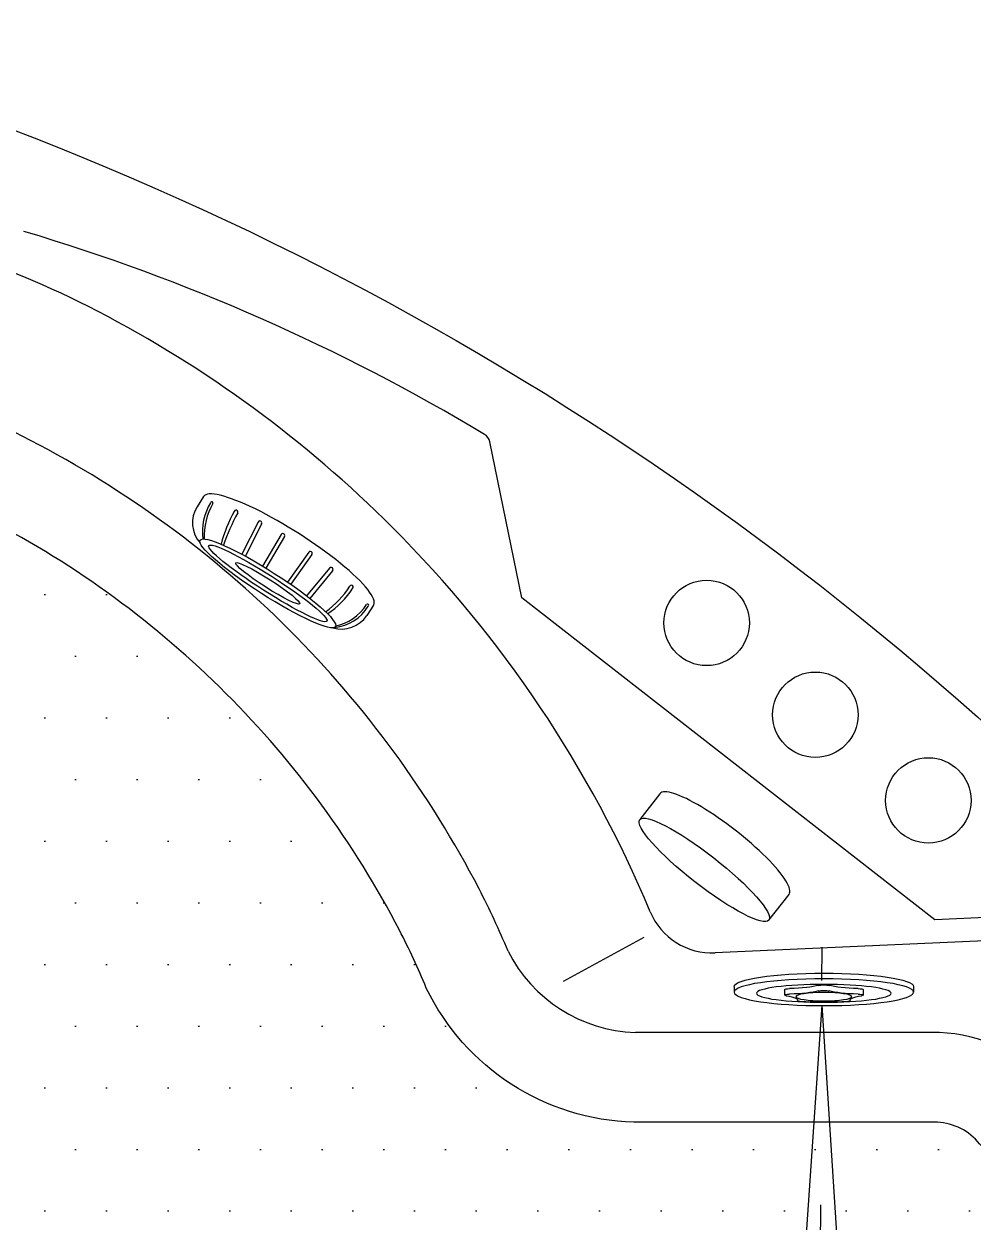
# Model space of a CAD drawing. Header units: millimetres. Extents: x -1239.26 to -1237.76, y 2210.73 to 2212.08.
# Drawn here: x -1238.76 to -1238.337, y 2211.543 to 2212.077 of the extents above; entities that cross this region are included whole.
import ezdxf

# ---------------------------------------------------------------- set-up
doc = ezdxf.new("R2010")
doc.units = ezdxf.units.MM
doc.header["$LTSCALE"] = 10
doc.linetypes.add('CENTER', pattern=[2, 1.25, -0.25, 0.25, -0.25])
for name, color, linetype in [('CONTOR04', 7, 'Continuous'), ('CONTOR05', 7, 'Continuous'), ('jacuzzi', 1, 'Continuous'), ('LCENTR02', 1, 'CENTER'), ('LCOTA02', 1, 'Continuous')]:
    doc.layers.add(name, color=color, linetype=linetype)

# ---------------------------------------------------------------- blocks, each defined once
blk = doc.blocks.new('PLX')
at = {"layer": 'LCENTR02'}
blk.add_line((21.9688152359513, -2.842170943040401e-14), (-2.026969913490916, 0), dxfattribs=at)
at = {"layer": 'LCOTA02'}
for p, q in [((-0.2835678784762194, 4.085000068219529), (-0.03357106223063511, 4.086261760369865)), ((-0.1443796211879089, 1.83446831677233), (0.1289324568961092, 1.835847677152572)), ((15.98753321428637, 1.963341515389942), (15.99352268064717, 1.059729482795319)), ((15.98753321428637, 1.963341515389942), (19.96676676571155, 0.006585576365750967)), ((0.5635433261601293, -5.684341886080801e-13), (15.99352268064717, 1.059729482795319)), ((19.96676676571155, 0.006585576365750967), (16.01382188363721, -2.002747701360249)), ((0.5635433261601293, -5.684341886080801e-13), (16.00708879535682, -0.9869477584546473)), ((16.00708879535682, -0.9869477584546473), (16.01382188363732, -2.002747701359539)), ((-0.1267280992641417, -1.663076057746849), (0.1232687169814426, -1.661814365596513)), ((-0.2431937296649949, -3.914898051638488), (0.006803086580475792, -3.913636359488152))]:
    blk.add_line(p, q, dxfattribs=at)
at = {"layer": 'LCOTA02', "extrusion": (0, 0, -1)}
for centre, major_axis, ratio, start_param, end_param in [((-0.2633808040706072, 0.08505100829052026), (-0.02018707440560891, 3.999949059929008), 0.1500000000000185, 3.141592653589786, 6.283185307179579), ((-0.0133839878251365, 0.08631270044085682), (-0.02018707440570853, 3.999949059929007), 0.1499999999999901, 3.141592653589951, 9.424777960769537), ((0.03661537542404858, 0.08656503887092981), (-0.01514030580423618, 2.999961794946756), 0.1333333333333371, 3.141592653589998, 9.424777960769585), ((-0.4643070302033721, 1.979668546752492), (-0.009588860342579006, 1.899975803466481), 0.1500000000000116, 1.763313636574339, 2.634916078451161), ((-0.1430271426455647, 1.566482715420506), (-0.00135247854232016, 0.2679856013518248), 0.149999999999909, -1.378279017015479, -5.984102102729594e-13), ((-0.2143102139577877, 1.980930238902829), (-0.009588860342576482, 1.899975803466457), 0.1500000000000133, 1.763313636574325, 2.634916078451152), ((0.1866134651713764, 0.0873220541611488), (-0.006308460751825431, 1.249984081227836), 0.1500000000000103, 3.141592653590395, 9.424777960769982), ((0.3709395685734762, 1.003452067396751), (-0.001352478542399201, 0.2679856013517972), 0.1500000000000434, -0.1216419555794492, 2.006597547733546), ((-0.04693520841476584, 0.0861433730379133), (-0.001352478542357786, 0.2679856013518465), 0.1499999999997972, 3.648269228728415, 5.776508732040891), ((-0.4451736459994891, -1.811498049345261), (-0.00958886034254928, 1.899975803465871), 0.1499999999999913, 0.5066765751380178, 1.37827901701539), ((-0.1951768297539047, -1.810236357194896), (-0.009588860342546265, 1.899975803465863), 0.1499999999999911, 0.5066765751380107, 1.378279017015405), ((0.3515777654617978, -2.979041724436769), (-0.009588860342681279, 1.899975803466289), 0.1499999999999259, -0.749960486297516, 0.1216419555796553), ((0.3801770536590539, -0.8269008129550741), (-0.001352478542403411, 0.2679856013518783), 0.1500000000000388, 1.134995105856567, 3.263234609171267), ((-0.128080577806486, -1.395090456395053), (-0.001352478542335884, 0.2679856013517963), 0.1500000000002656, 3.141592653589578, 4.519871670605249), ((0.1219162384390984, -1.393828764244688), (-0.001352478542300648, 0.2679856013517118), 0.1500000000002938, 2.391632167292682, 4.51987167060506)]:
    blk.add_ellipse(centre, major_axis=major_axis, ratio=ratio, start_param=start_param, end_param=end_param, dxfattribs=at)
at = {"layer": 'LCOTA02', "extrusion": (0, 0, -0.9999999999999999)}
for centre, major_axis, ratio, start_param, end_param in [((0.1069696736000196, 1.567744407570871), (-0.001352478542398981, 0.2679856013518874), 0.1499999999998166, -1.378279017015481, 0.7499604862978466), ((0.3206192995002084, 3.155194685062526), (-0.009588860342658927, 1.899975803466241), 0.1500000000000406, 3.019950698010414, 3.891553139887237)]:
    blk.add_ellipse(centre, major_axis=major_axis, ratio=ratio, start_param=start_param, end_param=end_param, dxfattribs=at)
at = {"layer": 'LCOTA02', "extrusion": (0, 0, -0.9999999999999998)}
for centre, major_axis, ratio, start_param, end_param in [((0.6703573046065685, 0.08976342847205387), (-0.009588860342656009, 1.899975803467261), 0.1499999999999184, 4.27658775944645, 5.148190201322977), ((-0.2969320246603502, 0.08488168088754833), (-0.001352478542362281, 0.2679856013518628), 0.1499999999997875, 3.648269228728529, 5.776508732041003)]:
    blk.add_ellipse(centre, major_axis=major_axis, ratio=ratio, start_param=start_param, end_param=end_param, dxfattribs=at)
blk = doc.blocks.new('A$C1BA52001')
at = {"layer": 'LCOTA02'}
for p, q in [((-3.470455425258478e-07, 2.274829681590262), (-3.470455425258478e-07, 0.7882889750484594)), ((7.427078604339741, 0.7882889750484594), (7.427078604339741, 2.274829681590262))]:
    blk.add_line(p, q, dxfattribs=at)
blk.add_ellipse((3.713539128647099, 2.274829681590262), major_axis=(-3.713539475692599, 2.273812018551688e-16), ratio=0.186255241609695, dxfattribs=at)
blk.add_ellipse((3.713539128647099, 0.7882889750484594), major_axis=(3.713539475692599, 0), ratio=0.2131837287456353, start_param=3.141592653589792, end_param=6.283185307179586, dxfattribs=at)
blk = doc.blocks.new('A$C18C942D9')
at = {"layer": 'LCOTA02'}
for p, q in [((1.389218884118009, 14.07001078553822), (2.247544608664612, 14.06252029041877)), ((1.389218884118009, 14.07000052795161), (2.247544608664612, 14.06251003283205)), ((0.8730427734102477, 10.09423677760054), (3.364794004513783, 9.7882881968103)), ((0.9071661895637817, 10.36374970006017), (3.38989092260033, 10.06828956973067)), ((0.737787788339233, 8.545424411546605), (3.283018923615373, 8.41522040507607)), ((0.7231337205913633, 8.268608141815434), (3.273565240286075, 8.134945689654785)), ((0.7055969895269527, 6.259097801461962), (3.263613395764196, 6.348425702740315)), ((0.7153688486037026, 5.980668369896591), (3.269815260013843, 6.068274102046246)), ((0.8236215975157393, 4.431130944042195), (3.333345582674156, 4.694913564230148)), ((0.8528895672307044, 4.159664813339077), (3.353892349316425, 4.414672113758229)), ((1.389218884118009, 5.279516699374653e-07), (2.247544608664612, 0.007491023071168001))]:
    blk.add_line(p, q, dxfattribs=at)
for centre, radius, start, end in [((1.628146474966343, 13.71301629399454), 0.0860348151357074, 68.32042897664702, 262.6804351488397), ((1.630982611121453, 10.22195086996464), 3.405759654474562, 44.33093024097665, 90.23211464533954), ((1.747713358539386, 10.73731103047783), 3.056915044237617, 37.83142113070429, 91.64556783667068), ((2.22921888411804, 11.96258999439738), 2.099999999999993, 15.49086489558799, 89.49999999999964), ((1.151952542958043, 12.09060818584555), 0.1239940343751766, 70.09872019351234, 280.7385502367557), ((1.13385762284679, 5.339174039217994), 6.629739547550598, 68.28628087894033, 89.64395099910283), ((1.134431528533696, 6.051903136055444), 6.155584010706912, 66.1373309962137, 89.44404082683664), ((0.885478406343168, 10.22957895281354), 0.1359122855291573, 80.81795067450071, 264.7502375740119), ((0.7289922362374455, 8.407094016929591), 0.1386097392382322, 86.36182254819313, 267.5775999241142), ((0.7097594881838631, 6.119857695889891), 0.1393023093662105, 91.71231267832886, 272.3077836807383), ((0.8344412778704964, 4.29498664157461), 0.1365735573869808, 94.5438687220952, 277.7632176533924), ((1.086063144848595, 2.482961472416207), 0.1339958840161988, 97.37147349097735, 283.5654659845745), ((-0.03751447097738492, 18.07142243690311), 15.49512218978318, 274.0945284847564, 283.2492424510793), ((0.369414638314538, 12.75017664194957), 10.42434955908343, 274.1152294938299, 287.7136389373895), ((1.210200585175244, 5.446472855139291), 4.649032444868693, 273.0203698789394, 304.8844121746268), ((1.379966709455857, 4.672203782361635), 4.035311916745224, 271.6748170327344, 309.1262586097831), ((2.22921888411804, 2.1074110615059), 2.099999999999993, 270.5000000000003, 344.4471806451518), ((1.46612381375121, 0.7185648264724307), 0.0860348151357074, 97.31956485116028, 291.679571023353)]:
    blk.add_arc(centre, radius, start, end, dxfattribs=at)
blk.add_ellipse((1.389218884118009, 7.035000527951638), major_axis=(1.292265854871061e-15, 7.034999999999984), ratio=0.1983072682036325, start_param=6.281173958075647, end_param=9.42823915993711, dxfattribs=at)
for major_axis, ratio in [((1.028669337210794e-15, 5.599999999999982), 0.1484004069373981), ((0, 4.890070657372782), 0.1143745729800755), ((0, 2.646639411091789), 0.112343880361296)]:
    blk.add_ellipse((4.088398639538696, 7.034319304143878), major_axis=major_axis, ratio=ratio, dxfattribs=at)
blk = doc.blocks.new('PO')
at = {"layer": 'CONTOR04', "xscale": 0.639661404713691, "yscale": 0.639661404713691, "zscale": 0.639661404713691, "rotation": 359.9917632775139}
blk.add_blockref('A$C18C942D9', (-0.8892766069900517, -4.499890525808155), dxfattribs=at)
blk = doc.blocks.new('*E5')
at = {"layer": 'CONTOR04', "xscale": 2.5, "yscale": 2.5, "zscale": 2.5}
for name, p, rotation in [('PLX', (-3506.23140894514, 770.6534255137069), 89.71084023147448), ('PO', (-3446.756798701863, 721.3956077290597), 57.41951245808739)]:
    blk.add_blockref(name, p, dxfattribs=dict(at, rotation=rotation))
at = {"layer": 'CONTOR05', "xscale": 2.458193946488295, "yscale": 2.458193946488295, "zscale": 2.458193946488295, "rotation": 322.0616384690696}
blk.add_blockref('A$C1BA52001', (-3503.759227963967, 758.1804925611043), dxfattribs=at)

msp = doc.modelspace()

# ---------------------------------------------------------------- hatches: boundary and pattern name
at = {"layer": 'jacuzzi'}
h = msp.add_hatch(dxfattribs=at)
h.set_pattern_fill('DOTS', color=256, scale=0.4400000000396176, angle=180, style=0)
h.set_pattern_definition([(180, (-1236.908533394306, 2212.262533231444), (-0.01375000000123805, -0.02749999999934971), [0, -0.0275000000024761])])
edge = h.paths.add_edge_path()
edge.add_line((-1238.771920013605, 2211.304026492836), (-1238.771920013605, 2211.167908969957))
edge.add_arc((-1238.745695827745, 2211.169395854065), 0.02626630442941209, 183.2451367203075, 231.7005761115323)
edge.add_arc((-1237.892627416418, 2212.096884487827), 1.286336830425538, 227.4812119230635, 234.5939405415248)
edge.add_arc((-1238.467816613656, 2211.283028217275), 0.2897565904889958, 234.0591890968826, 394.5059800893736)
edge.add_arc((-1239.281184778498, 2210.708257679275), 1.285694107943447, 35.08009585563754, 42.54358011463567)
edge.add_arc((-1238.354228369489, 2211.56090743132), 0.02626630443138959, 39.40372463628362, 86.75486328341142)
edge.add_line((-1238.352741485384, 2211.587131617182), (-1238.488168194957, 2211.587131617182))
edge.add_arc((-1238.485176574095, 2211.693355803049), 0.1062663044357381, 205.8502863134039, 268.3867896837162, ccw=False)
edge.add_arc((-1238.8723361611, 2211.527518738053), 0.3150693515623844, 22.28972214594122, 27.45915405624002)
edge.add_arc((-1238.973777843873, 2211.474803421048), 0.4293904766907233, 27.45915405663332, 45.0000000030893)
edge.add_arc((-1238.973777843883, 2211.474803421038), 0.4293904767054655, 45.00000000300348, 62.54084594944959)
edge.add_arc((-1238.921062526903, 2211.576245103806), 0.3150693515917636, 62.54084594844835, 82.34693483360857)
edge.add_arc((-1238.909473563226, 2211.662490958332), 0.2280483684782411, 82.34693483172371, 94.63454406294505)
edge.add_arc((-1238.925475846706, 2211.859891776923), 0.03000000000002556, 94.63454406052622, 218.5116643368855)
edge.add_arc((-1238.992378007129, 2211.806653154373), 0.05550000000184041, -127.81705876510568, 38.5116643361398, ccw=False)
edge.add_arc((-1239.044801672123, 2211.739110506), 0.03000000000209525, 52.18294123577309, 175.8230222926316)
edge.add_arc((-1238.847279354816, 2211.724685166787), 0.2280483684523536, 175.8230222953745, 187.6530651682867)
edge.add_arc((-1238.761033500296, 2211.736274130485), 0.3150693515621963, 187.6530651704108, 207.4591540555929)
edge.add_arc((-1238.659591817526, 2211.788989447493), 0.4293904766907153, 207.4591540565655, 225.0000000030035)
edge.add_arc((-1238.677657130739, 2211.766955976322), 0.4010461702059447, 224.599127972695, 247.2642503922195)
edge.add_arc((-1238.878144199467, 2211.301034871963), 0.1062663044312625, 1.6132103227320158, 64.65444687409138, ccw=False)

# ---------------------------------------------------------------- linework, layer by layer
for p, q in [((-1238.538230561761, 2211.821096404451), (-1238.552472510272, 2211.890654956461)), ((-1238.353993482427, 2211.677473539211), (-1238.538230561761, 2211.821096404451)), ((-1238.314095914664, 2211.679251804605), (-1238.353993482427, 2211.677473539211)), ((-1238.483757447845, 2211.669604320778), (-1238.519784539917, 2211.649857064124)), ((-1238.32232384168, 2211.668438403672), (-1238.45190135775, 2211.662663033758)), ((-1238.397004998779, 2211.627131617181), (-1238.487538842043, 2211.627131617181)), ((-1238.351866101537, 2211.627131617181), (-1238.397004998779, 2211.627131617181))]:
    msp.add_line(p, q, dxfattribs=at)
at = {"layer": 'jacuzzi', "color": 3}
msp.add_lwpolyline([(-1237.922378007086, 2210.727064445345), (-1239.252378007123, 2210.727064445291, -0.4142135624072547), (-1239.262378007126, 2210.737064445289), (-1239.262378007179, 2212.067064445258, -0.4142135623912425), (-1239.252378007178, 2212.077064445259), (-1238.912378007148, 2212.077064445273, -0.2716147161282884), (-1237.912378007102, 2211.077064445335), (-1237.912378007087, 2210.737064445346, -0.4142135623748307)], format="xyb", close=True, dxfattribs=at)
at = {"layer": 'jacuzzi'}
msp.add_lwpolyline([(-1238.544341899284, 2211.663511416666, 0.02155520901884301), (-1238.557268998458, 2211.691246950177, 0.07668617521365508), (-1238.641868654794, 2211.806712610156, 0.07668617521368212), (-1238.757334314786, 2211.891312266483, 0.08663615332556553), (-1238.873776393445, 2211.928151719291, 0.1058079774062264), (-1238.985632330356, 2211.919492456447, 0.2085701156372283), (-1239.093231231843, 2211.828985130999, 0.1249711416915278)], format="xyb", dxfattribs=at)
msp.add_lwpolyline([(-1238.771920013605, 2211.304026492836), (-1238.771920013605, 2211.167908969957, 0.2146344549303452), (-1238.761974925206, 2211.148782515319, 0.03104510127335523), (-1238.637889009204, 2211.048434393818, 0.8424271874775822), (-1238.229037749976, 2211.447173080099, 0.03257711051459117), (-1238.333932598048, 2211.577580775617, 0.2095992276371511), (-1238.352741485384, 2211.587131617182), (-1238.488168194957, 2211.587131617182, -0.279847162855433), (-1238.580809493696, 2211.647021451354, 0.02255972784737203), (-1238.592762589925, 2211.672802304207, 0.07668617521369962), (-1238.670152926044, 2211.778428338909, 0.07668617521368488), (-1238.775778960758, 2211.855818675019, 0.08663615332555515), (-1238.879103367824, 2211.888508014319, 0.05366624148683202), (-1238.927899842964, 2211.889793687266, 0.6001311168992437), (-1238.948950288959, 2211.841211558485, -0.8872855422799124), (-1239.026407403704, 2211.762809680868, 0.5987252072556778), (-1239.074721986872, 2211.741295629665, 0.05166419338262602), (-1239.073296410777, 2211.694314971389, 0.08663615332559496), (-1239.040607071473, 2211.590990564334, 0.07668617521366099), (-1238.963216735355, 2211.485364529632, 0.09921892666244748), (-1238.832654089576, 2211.397072246768, -0.2822234181464333)], format="xyb", close=True, dxfattribs=at)
for centre in [(-1238.455727486104, 2211.809867041158), (-1238.407245929833, 2211.76891806405), (-1238.356817613263, 2211.73070279182)]:
    msp.add_circle(centre, 0.01905000000171526, dxfattribs=at)
for centre, radius, start, end in [((-1238.921062526914, 2211.57624510384), 0.4199593516045061, 62.54084594202558, 82.346934832371), ((-1239.014881059281, 2211.128563882026), 0.8930150425214052, 58.98881301862085, 73.43526183150802), ((-1238.973777843911, 2211.474803421077), 0.5342804767315361, 44.99999999769705, 62.54084594202558), ((-1238.557370890411, 2211.889652024749), 0.0050000000004502, 11.57124883408504, 58.98881301862085), ((-1238.973777843911, 2211.474803421077), 0.5342804767315531, 22.70777215468507, 44.99999999769705), ((-1238.45323715475, 2211.692633279775), 0.0300000000027012, 202.707772154685, 272.5520281030198), ((-1238.48517657409, 2211.69335580304), 0.06626630443572142, 206.7674551140182, 267.9570813871715), ((-1238.35422836949, 2211.560907431322), 0.06626630443572142, 40.56003065912861, 87.95708138717144)]:
    msp.add_arc(centre, radius, start, end, dxfattribs=at)

# ---------------------------------------------------------------- block references
at = {"layer": 'jacuzzi', "xscale": 0.00400000000036016, "yscale": 0.003999999999905413, "zscale": 0.004000000000249539, "rotation": 180}
msp.add_blockref('*E5', (-1252.429234077808, 2214.727639954819), dxfattribs=at)

doc.saveas('drawing.dxf')
